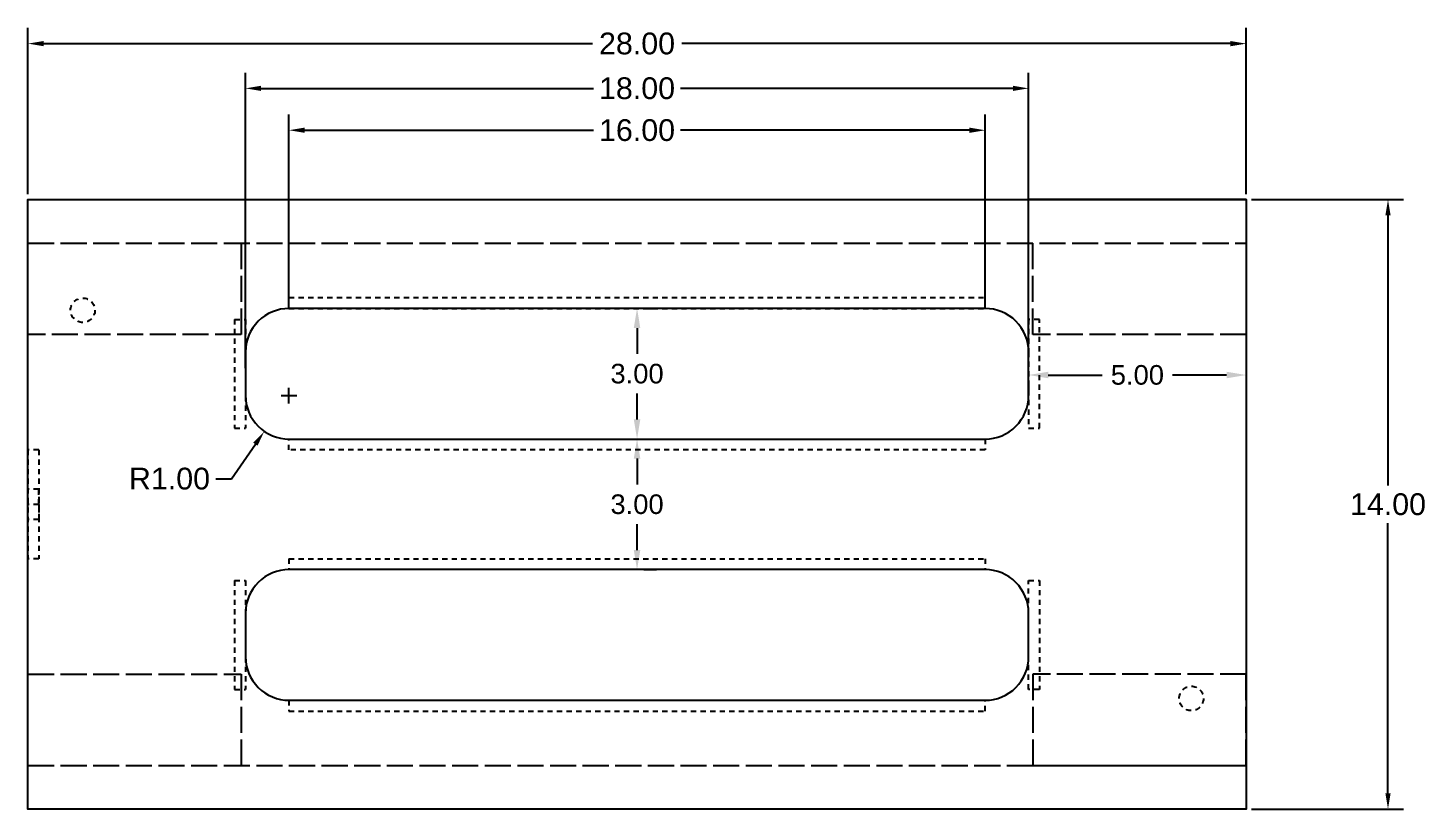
# Model space of a CAD drawing. Header units: centimetres. Extents: x 10 to 640, y 5 to 41.
# Drawn here: x 9.97 to 42.08, y 9.93 to 27.87 of the extents above; entities that cross this region are included whole.
import ezdxf

# ---------------------------------------------------------------- set-up
doc = ezdxf.new("R2010")
doc.units = ezdxf.units.CM
doc.header["$MEASUREMENT"] = 0
doc.linetypes.add('ACAD_ISO02W100', pattern=[15, 12, -3])
for name, color, linetype in [('LiniiAjutatoare', 212, 'Continuous'), ('MarimiSuprafata', 130, 'Continuous'), ('VedereDeSusCarcasa', 240, 'Continuous')]:
    doc.layers.add(name, color=color, linetype=linetype)
doc.styles.get("Standard").update_dxf_attribs({"font": 'arial.ttf'})
doc.dimstyles.new('Annotative', dxfattribs={"dimscale": 2, "dimtxt": 0.18, "dimasz": 0.18, "dimexe": 0.18, "dimexo": 0.0625, "dimgap": 0.09, "dimtad": 0, "dimtih": 1, "dimtoh": 1, "dimzin": 0, "dimdsep": 46, "dimtxsty": 'Standard', "dimcen": 0.09, "dimadec": 0, "dimazin": 0, "dimtfac": 1, "dimtofl": 0, "dimtmove": 0, "dimatfit": 3, "dimfxl": 1, "dimtolj": 1, "dimtzin": 0, "dimarcsym": 0})
doc.dimstyles.get("Standard").update_dxf_attribs({"dimscale": 2, "dimtxt": 0.25, "dimasz": 0.18, "dimexe": 0.18, "dimexo": 0.0625, "dimgap": 0.09, "dimtad": 0, "dimtih": 1, "dimtoh": 1, "dimzin": 0, "dimdsep": 46, "dimtxsty": 'Standard', "dimcen": 0.09, "dimadec": 0, "dimazin": 0, "dimtfac": 1, "dimtofl": 0, "dimtmove": 0, "dimatfit": 3, "dimfxl": 1, "dimtolj": 1, "dimtzin": 0, "dimarcsym": 0})

# ---------------------------------------------------------------- blocks, each defined once
blk = doc.blocks.new('*D4')
at = {"layer": 'Defpoints', "color": 0, "linetype": 'ByBlock', "ltscale": 0.01, "transparency": 16777216}
for p in [(37.966, 27.511), (9.966, 23.927), (37.966, 23.927)]:
    blk.add_point(p, dxfattribs=at)
at = {"layer": 'MarimiSuprafata', "color": 0, "linetype": 'ByBlock', "lineweight": -2, "ltscale": 0.01, "transparency": 16777216}
for p, q in [((9.966, 24.052), (9.966, 27.871)), ((37.966, 24.052), (37.966, 27.871)), ((10.326, 27.511), (22.939, 27.511)), ((37.606, 27.511), (24.993, 27.511))]:
    blk.add_line(p, q, dxfattribs=at)
at = {"layer": 'MarimiSuprafata', "color": 0, "linetype": 'ByBlock', "ltscale": 0.01, "transparency": 16777216}
for points in [[(10.326, 27.571), (10.326, 27.451), (9.966, 27.511)], [(37.606, 27.571), (37.606, 27.451), (37.966, 27.511)]]:
    blk.add_solid(points, dxfattribs=at)
at = {"layer": 'MarimiSuprafata', "color": 0, "linetype": 'ByBlock', "ltscale": 0.01, "transparency": 16777216, "insert": (23.966, 27.511), "char_height": 0.5, "attachment_point": 5}
blk.add_mtext('\\A1;28.00', dxfattribs=at)
blk = doc.blocks.new('*D5')
at = {"layer": 'Defpoints', "color": 0, "linetype": 'ByBlock', "ltscale": 0.01, "transparency": 16777216}
for p in [(32.966, 26.483), (14.966, 19.927), (32.966, 19.927)]:
    blk.add_point(p, dxfattribs=at)
at = {"layer": 'MarimiSuprafata', "color": 0, "linetype": 'ByBlock', "lineweight": -2, "ltscale": 0.01, "transparency": 16777216}
for p, q in [((14.966, 20.052), (14.966, 26.843)), ((32.966, 20.052), (32.966, 26.843)), ((15.326, 26.483), (22.967, 26.483)), ((32.606, 26.483), (24.965, 26.483))]:
    blk.add_line(p, q, dxfattribs=at)
at = {"layer": 'MarimiSuprafata', "color": 0, "linetype": 'ByBlock', "ltscale": 0.01, "transparency": 16777216}
for points in [[(15.326, 26.543), (15.326, 26.423), (14.966, 26.483)], [(32.606, 26.543), (32.606, 26.423), (32.966, 26.483)]]:
    blk.add_solid(points, dxfattribs=at)
at = {"layer": 'MarimiSuprafata', "color": 0, "linetype": 'ByBlock', "ltscale": 0.01, "transparency": 16777216, "insert": (23.966, 26.483), "char_height": 0.5, "attachment_point": 5}
blk.add_mtext('\\A1;18.00', dxfattribs=at)
blk = doc.blocks.new('*D6')
at = {"layer": 'Defpoints', "color": 0, "linetype": 'ByBlock', "ltscale": 0.01, "transparency": 16777216}
for p in [(31.966, 25.521), (15.966, 21.427), (31.966, 21.427)]:
    blk.add_point(p, dxfattribs=at)
at = {"layer": 'MarimiSuprafata', "color": 0, "linetype": 'ByBlock', "lineweight": -2, "ltscale": 0.01, "transparency": 16777216}
for p, q in [((15.966, 21.552), (15.966, 25.881)), ((31.966, 21.552), (31.966, 25.881)), ((16.326, 25.521), (22.967, 25.521)), ((31.606, 25.521), (24.965, 25.521))]:
    blk.add_line(p, q, dxfattribs=at)
at = {"layer": 'MarimiSuprafata', "color": 0, "linetype": 'ByBlock', "ltscale": 0.01, "transparency": 16777216}
for points in [[(16.326, 25.581), (16.326, 25.461), (15.966, 25.521)], [(31.606, 25.581), (31.606, 25.461), (31.966, 25.521)]]:
    blk.add_solid(points, dxfattribs=at)
at = {"layer": 'MarimiSuprafata', "color": 0, "linetype": 'ByBlock', "ltscale": 0.01, "transparency": 16777216, "insert": (23.966, 25.521), "char_height": 0.5, "attachment_point": 5}
blk.add_mtext('\\A1;16.00', dxfattribs=at)
blk = doc.blocks.new('*D7')
at = {"layer": 'Defpoints', "color": 0, "linetype": 'ByBlock', "ltscale": 0.01, "transparency": 16777216}
for p in [(37.966, 23.927), (37.966, 9.927), (41.226, 9.927)]:
    blk.add_point(p, dxfattribs=at)
at = {"layer": 'MarimiSuprafata', "color": 0, "linetype": 'ByBlock', "lineweight": -2, "ltscale": 0.01, "transparency": 16777216}
for p, q in [((38.091, 23.927), (41.586, 23.927)), ((41.226, 23.567), (41.226, 17.363)), ((41.226, 10.287), (41.226, 16.492)), ((38.091, 9.927), (41.586, 9.927))]:
    blk.add_line(p, q, dxfattribs=at)
at = {"layer": 'MarimiSuprafata', "color": 0, "linetype": 'ByBlock', "ltscale": 0.01, "transparency": 16777216}
for points in [[(41.166, 23.567), (41.286, 23.567), (41.226, 23.927)], [(41.166, 10.287), (41.286, 10.287), (41.226, 9.927)]]:
    blk.add_solid(points, dxfattribs=at)
at = {"layer": 'MarimiSuprafata', "color": 0, "linetype": 'ByBlock', "ltscale": 0.01, "transparency": 16777216, "insert": (41.226, 16.927), "char_height": 0.5, "attachment_point": 5}
blk.add_mtext('\\A1;14.00', dxfattribs=at)
blk = doc.blocks.new('*D8')
at = {"layer": 'Defpoints', "color": 0, "linetype": 'ByBlock', "ltscale": 0.01, "transparency": 16777216}
for p in [(15.966, 19.427), (15.398, 18.604)]:
    blk.add_point(p, dxfattribs=at)
at = {"layer": 'MarimiSuprafata', "color": 0, "linetype": 'ByBlock', "lineweight": -2, "ltscale": 0.01, "transparency": 16777216}
for p, q in [((15.966, 19.247), (15.966, 19.607)), ((15.786, 19.427), (16.146, 19.427)), ((14.647, 17.515), (15.194, 18.308)), ((14.287, 17.515), (14.647, 17.515))]:
    blk.add_line(p, q, dxfattribs=at)
at = {"layer": 'MarimiSuprafata', "color": 0, "linetype": 'ByBlock', "ltscale": 0.01, "transparency": 16777216}
blk.add_solid([(15.144, 18.342), (15.243, 18.274), (15.398, 18.604)], dxfattribs=at)
at = {"layer": 'MarimiSuprafata', "color": 0, "linetype": 'ByBlock', "ltscale": 0.01, "transparency": 16777216, "insert": (13.219, 17.515), "char_height": 0.5, "attachment_point": 5}
blk.add_mtext('\\A1;R1.00', dxfattribs=at)
blk = doc.blocks.new('*D23')
at = {"layer": 'Defpoints', "color": 0, "linetype": 'ByBlock', "ltscale": 0.01, "transparency": 16777216}
for p in [(23.966, 21.427), (23.966, 18.427), (23.966, 18.427)]:
    blk.add_point(p, dxfattribs=at)
at = {"layer": 'MarimiSuprafata', "color": 0, "linetype": 'ByBlock', "lineweight": -2, "ltscale": 0.01, "transparency": 16777216}
for p, q in [((24.122, 21.427), (24.416, 21.427)), ((23.966, 20.977), (23.966, 20.382)), ((23.966, 18.877), (23.966, 19.472)), ((24.122, 18.427), (24.416, 18.427))]:
    blk.add_line(p, q, dxfattribs=at)
at = {"layer": 'MarimiSuprafata', "color": 0, "linetype": 'ByBlock', "ltscale": 0.01, "transparency": 16777216}
for points in [[(23.891, 20.977), (24.041, 20.977), (23.966, 21.427)], [(23.891, 18.877), (24.041, 18.877), (23.966, 18.427)]]:
    blk.add_solid(points, dxfattribs=at)
at = {"layer": 'MarimiSuprafata', "color": 0, "linetype": 'ByBlock', "ltscale": 0.01, "transparency": 16777216, "insert": (23.966, 19.927), "char_height": 0.45, "attachment_point": 5}
blk.add_mtext('\\A1;3.00', dxfattribs=at)
blk = doc.blocks.new('*D24')
at = {"layer": 'Defpoints', "color": 0, "linetype": 'ByBlock', "ltscale": 0.01, "transparency": 16777216}
for p in [(23.966, 18.427), (23.966, 15.427), (23.966, 15.427)]:
    blk.add_point(p, dxfattribs=at)
at = {"layer": 'MarimiSuprafata', "color": 0, "linetype": 'ByBlock', "lineweight": -2, "ltscale": 0.01, "transparency": 16777216}
for p, q in [((24.122, 18.427), (24.416, 18.427)), ((23.966, 17.977), (23.966, 17.382)), ((23.966, 15.877), (23.966, 16.472)), ((24.122, 15.427), (24.416, 15.427))]:
    blk.add_line(p, q, dxfattribs=at)
at = {"layer": 'MarimiSuprafata', "color": 0, "linetype": 'ByBlock', "ltscale": 0.01, "transparency": 16777216}
for points in [[(23.891, 17.977), (24.041, 17.977), (23.966, 18.427)], [(23.891, 15.877), (24.041, 15.877), (23.966, 15.427)]]:
    blk.add_solid(points, dxfattribs=at)
at = {"layer": 'MarimiSuprafata', "color": 0, "linetype": 'ByBlock', "ltscale": 0.01, "transparency": 16777216, "insert": (23.966, 16.927), "char_height": 0.45, "attachment_point": 5}
blk.add_mtext('\\A1;3.00', dxfattribs=at)
blk = doc.blocks.new('*D25')
at = {"layer": 'Defpoints', "color": 0, "linetype": 'ByBlock', "ltscale": 0.01, "transparency": 16777216}
for p in [(32.966, 19.927), (37.966, 19.927), (37.966, 19.898)]:
    blk.add_point(p, dxfattribs=at)
at = {"layer": 'MarimiSuprafata', "color": 0, "linetype": 'ByBlock', "lineweight": -2, "ltscale": 0.01, "transparency": 16777216}
for p, q in [((32.966, 19.771), (32.966, 19.448)), ((33.416, 19.898), (34.657, 19.898)), ((37.516, 19.898), (36.275, 19.898)), ((37.966, 19.771), (37.966, 19.448))]:
    blk.add_line(p, q, dxfattribs=at)
at = {"layer": 'MarimiSuprafata', "color": 0, "linetype": 'ByBlock', "ltscale": 0.01, "transparency": 16777216}
for points in [[(33.416, 19.973), (33.416, 19.823), (32.966, 19.898)], [(37.516, 19.973), (37.516, 19.823), (37.966, 19.898)]]:
    blk.add_solid(points, dxfattribs=at)
at = {"layer": 'MarimiSuprafata', "color": 0, "linetype": 'ByBlock', "ltscale": 0.01, "transparency": 16777216, "insert": (35.466, 19.898), "char_height": 0.45, "attachment_point": 5}
blk.add_mtext('\\A1;5.00', dxfattribs=at)

msp = doc.modelspace()

# ---------------------------------------------------------------- linework, layer by layer
at = {"layer": 'LiniiAjutatoare', "linetype": 'ACAD_ISO02W100', "ltscale": 0.05}
for p, q in [((9.966, 22.927), (37.966, 22.927)), ((9.966, 20.827), (9.966, 22.927)), ((14.866, 22.927), (14.866, 20.827)), ((33.066, 20.827), (33.066, 22.927)), ((37.966, 22.927), (37.966, 20.827)), ((14.866, 20.827), (9.966, 20.827)), ((37.966, 20.827), (33.066, 20.827)), ((9.966, 10.927), (9.966, 13.027)), ((9.966, 13.027), (14.866, 13.027)), ((14.866, 13.027), (14.866, 10.927)), ((37.966, 13.027), (33.066, 13.027)), ((33.066, 13.027), (33.066, 10.927)), ((37.966, 10.927), (37.966, 13.027)), ((9.966, 10.927), (37.966, 10.927)), ((33.066, 10.927), (37.966, 10.927))]:
    msp.add_line(p, q, dxfattribs=at)
at = {"layer": 'LiniiAjutatoare', "linetype": 'ACAD_ISO02W100', "ltscale": 0.01}
for p, q in [((15.966, 21.677), (31.591, 21.677)), ((15.966, 21.427), (15.966, 21.677)), ((31.591, 21.677), (31.966, 21.677)), ((31.966, 21.427), (31.966, 21.677)), ((14.716, 21.177), (14.966, 21.177)), ((14.716, 21.177), (14.716, 18.677)), ((14.966, 21.177), (14.966, 18.677)), ((33.216, 21.177), (32.966, 21.177)), ((32.966, 21.177), (32.966, 20.427)), ((33.216, 18.677), (33.216, 21.177)), ((32.966, 20.427), (32.966, 18.677)), ((14.716, 18.677), (14.966, 18.677)), ((32.966, 18.677), (33.216, 18.677)), ((15.966, 18.177), (15.966, 18.427)), ((31.966, 18.427), (31.966, 18.177)), ((10.216, 18.177), (9.966, 18.177)), ((9.966, 18.177), (9.966, 15.677)), ((10.216, 18.177), (10.216, 15.677)), ((31.966, 18.177), (15.966, 18.177)), ((10.216, 15.677), (9.966, 15.677)), ((15.966, 15.677), (31.966, 15.677)), ((15.966, 15.677), (15.966, 15.427)), ((31.966, 15.427), (15.966, 15.427)), ((31.966, 15.677), (31.966, 15.427)), ((14.716, 15.177), (14.966, 15.177)), ((14.716, 15.177), (14.716, 12.677)), ((14.966, 15.177), (14.966, 12.677)), ((32.966, 12.677), (32.966, 15.177)), ((32.966, 15.177), (33.216, 15.177)), ((33.216, 15.177), (33.216, 12.677)), ((14.716, 12.677), (14.966, 12.677)), ((33.216, 12.677), (32.966, 12.677)), ((15.966, 12.427), (15.966, 12.177)), ((31.966, 12.177), (31.966, 12.427)), ((15.966, 12.177), (31.966, 12.177))]:
    msp.add_line(p, q, dxfattribs=at)
at = {"layer": 'LiniiAjutatoare', "linetype": 'ACAD_ISO02W100', "ltscale": 0.01, "extrusion": (0, 0, -1)}
for p, q in [((15.966, 21.427), (31.966, 21.427)), ((15.966, 18.427), (31.966, 18.427)), ((10.216, 17.277), (9.966, 17.277)), ((10.216, 16.927), (10.216, 17.277)), ((10.216, 16.927), (10.216, 17.277)), ((10.216, 17.102), (10.216, 16.752)), ((10.216, 16.927), (9.966, 16.927)), ((10.216, 16.927), (10.216, 16.577)), ((10.216, 16.577), (9.966, 16.577)), ((15.966, 12.427), (31.966, 12.427))]:
    msp.add_line(p, q, dxfattribs=at)
at = {"layer": 'LiniiAjutatoare', "linetype": 'ACAD_ISO02W100', "ltscale": 0.01}
for centre in [(11.226, 21.386), (36.706, 12.468)]:
    msp.add_circle(centre, 0.28, dxfattribs=at)
at = {"layer": 'VedereDeSusCarcasa'}
for p, q in [((31.591, 21.427), (15.966, 21.427)), ((15.966, 18.427), (31.966, 18.427))]:
    msp.add_line(p, q, dxfattribs=at)
at = {"layer": 'VedereDeSusCarcasa', "linetype": 'ACAD_ISO02W100', "ltscale": 0.05}
msp.add_line((9.966, 9.927), (9.966, 10.927), dxfattribs=at)
at = {"layer": 'VedereDeSusCarcasa'}
msp.add_lwpolyline([(37.966, 23.927), (37.966, 9.927), (9.966, 9.927), (9.966, 23.927), (37.966, 23.927), (32.966, 23.927)], dxfattribs=at)
for points in [[(14.966, 19.427, 0.414214), (15.966, 18.427), (31.966, 18.427, 0.414214), (32.966, 19.427), (32.966, 20.427, 0.414214), (31.966, 21.427), (23.966, 21.427), (15.966, 21.427, 0.414214), (14.966, 20.427)], [(14.966, 13.427, 0.414214), (15.966, 12.427), (31.966, 12.427, 0.414214), (32.966, 13.427), (32.966, 14.427, 0.414214), (31.966, 15.427), (23.966, 15.427), (15.966, 15.427, 0.414214), (14.966, 14.427)]]:
    msp.add_lwpolyline(points, format="xyb", close=True, dxfattribs=at)

# ---------------------------------------------------------------- dimensions: what is measured, and where the dimension line sits
at = {"layer": 'MarimiSuprafata', "linetype": 'ByBlock', "ltscale": 0.01}
for base, p1, p2, dimstyle, override, picture, middle in [((37.966, 27.511), (9.966, 23.927), (37.966, 23.927), 'Standard', {"dimscale": 2}, '*D4', (23.966, 27.511)), ((32.966, 26.483), (14.966, 19.927), (32.966, 19.927), 'Standard', {"dimscale": 2}, '*D5', (23.966, 26.483)), ((31.966, 25.521), (15.966, 21.427), (31.966, 21.427), 'Standard', {"dimscale": 2}, '*D6', (23.966, 25.521)), ((37.966, 19.898), (32.966, 19.927), (37.966, 19.927), 'Annotative', {"dimscale": 2.5, "dimdec": 2, "dimrnd": 0}, '*D25', (35.466, 19.898))]:
    dim = msp.add_linear_dim(base=base, p1=p1, p2=p2, dimstyle=dimstyle, override=override, dxfattribs=at)
    dim.commit()
    dim.dimension.update_dxf_attribs({"geometry": picture, "text_midpoint": middle})
for base, p1, p2, dimstyle, override, picture, middle in [((41.226, 9.927), (37.966, 23.927), (37.966, 9.927), 'Standard', {"dimscale": 2}, '*D7', (41.226, 16.927)), ((23.966, 18.427), (23.966, 21.427), (23.966, 18.427), 'Annotative', {"dimscale": 2.5, "dimdec": 2, "dimrnd": 0}, '*D23', (23.966, 19.927)), ((23.966, 15.427), (23.966, 18.427), (23.966, 15.427), 'Annotative', {"dimscale": 2.5, "dimdec": 2, "dimrnd": 0}, '*D24', (23.966, 16.927))]:
    dim = msp.add_linear_dim(base=base, p1=p1, p2=p2, angle=90, dimstyle=dimstyle, override=override, dxfattribs=at)
    dim.commit()
    dim.dimension.update_dxf_attribs({"geometry": picture, "text_midpoint": middle})
dim = msp.add_radius_dim(center=(15.966, 19.427), mpoint=(15.398, 18.604), dimstyle='Standard', override={"dimscale": 2}, dxfattribs=at)
dim.commit()
dim.dimension.update_dxf_attribs({"geometry": '*D8', "text_midpoint": (13.219, 17.515), "dimtype": 164})

doc.saveas('drawing.dxf')
